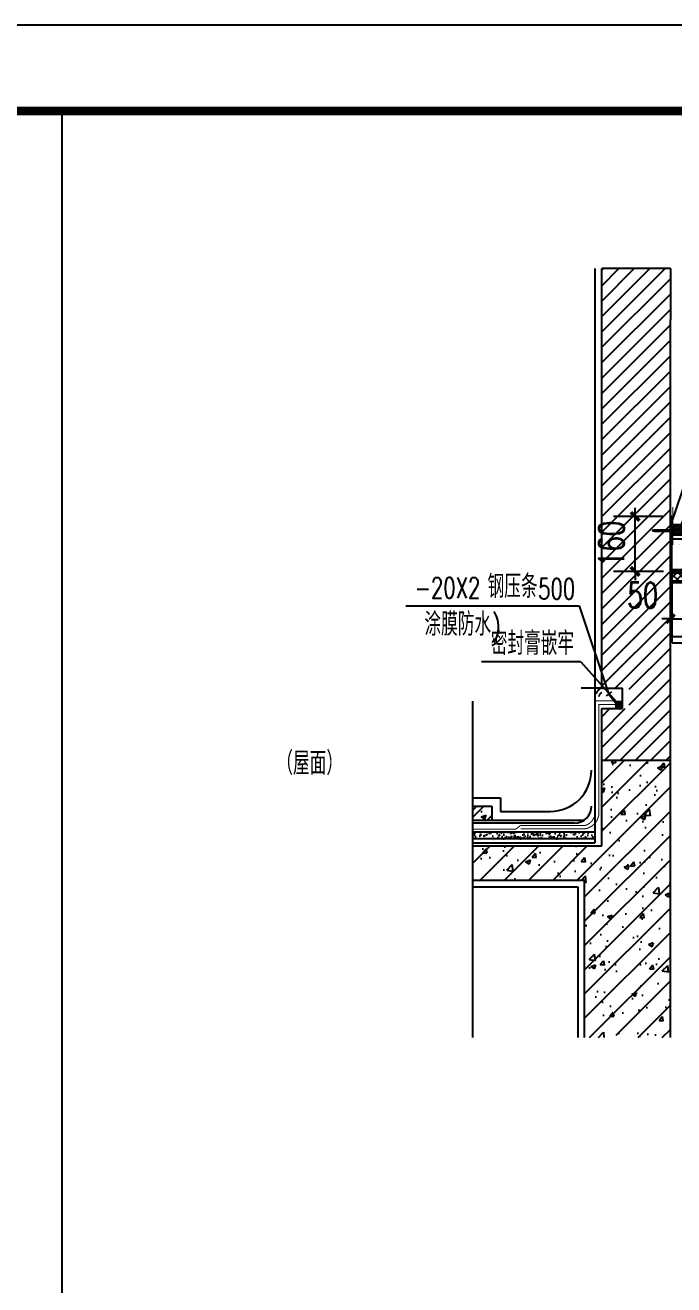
# Model space of a CAD drawing. Extents: x -1041549 to 749950, y -354245 to 17554.
# Drawn here: x 387303 to 389193, y -200014 to -196340 of the extents above; entities that cross this region are included whole.
import ezdxf

# ---------------------------------------------------------------- set-up
doc = ezdxf.new("R2010")
doc.units = 0
doc.header["$LTSCALE"] = 1000
doc.header["$MEASUREMENT"] = 0
for name, pattern in [('ACAD_ISO02W100', [15, 12, -3]), ('ACAD_ISO04W100', [30.5, 24, -3, 0.5, -3]), ('DASH', [0.35, 0.25, -0.1])]:
    doc.linetypes.add(name, pattern=pattern)
for name, color, linetype in [('AXIS', 3, 'Continuous'), ('E_BalLib', 8, 'Continuous'), ('Layer2', 4, 'Continuous'), ('OTHER', 7, 'Continuous'), ('PDIM', 3, 'Continuous'), ('PUB_DIM', 3, 'Continuous'), ('PUB_HACTH', 8, 'Continuous'), ('PUB_HATCH', 8, 'Continuous'), ('PUB_TEXT', 7, 'Continuous'), ('PUB_TITLE', 4, 'Continuous'), ('SURFACE', 6, 'Continuous'), ('WALL', 4, 'Continuous'), ('细线', 1, 'Continuous')]:
    doc.layers.add(name, color=color, linetype=linetype)
doc.styles.add('_TCH_DIM', font='SIMPLEX', dxfattribs={"bigfont": 'GBCBIG'})
doc.styles.add('_TCH_DIM_T3', font='SIMPLEX', dxfattribs={"width": 0.7058823529411766, "bigfont": 'GBCBIG'})
doc.styles.add('hztxt', font='romand_pkpm', dxfattribs={"bigfont": 'gbcbig'})
doc.dimstyles.new('_TCH_ARCH&&268', dxfattribs={"dimtxt": 797.6571976686253, "dimasz": 268.1200664432354, "dimexe": 670.3001661080885, "dimexo": 804.3601993297063, "dimgap": 338.5015838845848, "dimtad": 1, "dimdec": 0, "dimzin": 0, "dimdsep": 46, "dimtxsty": '_TCH_DIM_T3', "dimblk": 'ARCHTICK', "dimcen": 0.09, "dimclrt": 7, "dimazin": 2, "dimtfac": 1, "dimtdec": 0, "dimtix": 1, "dimtmove": 2, "dimatfit": 3, "dimfxl": 50, "dimtolj": 1, "dimtzin": 0, "dimarcsym": 0})

# ---------------------------------------------------------------- blocks, each defined once
blk = doc.blocks.new('A$C44966889')
for p, q in [((0.0005435943603516, 106.6410083667142), (134.4005435951985, 106.6410083667142)), ((0.0005435943603516, 98.9610083665466), (0.0005435943603516, 106.6410083667142)), ((134.4005435951985, 98.9610083665466), (0.0005435943603516, 98.9610083665466)), ((0.0005435943603516, 78.44100836518919), (134.4005435951985, 78.44100836518919)), ((0.0005435943603516, 70.76100836502155), (0.0005435943603516, 78.44100836518919)), ((134.4005435951985, 70.76100836502155), (0.0005435943603516, 70.76100836502155)), ((9.600543594919145, 144.4197990157408), (9.600543594919145, 112.0622177174082)), ((9.600543594919145, 65.33979901153361), (9.600543594919145, 32.98221771599492)), ((24.00054359436035, 149.8410083664348), (110.4005435951985, 149.8410083664348)), ((110.4005435951985, 106.6410083667142), (24.00054359436035, 106.6410083667142)), ((110.4005435951985, 27.56100836530095), (24.00054359436035, 27.56100836530095)), ((44.16054359497502, 179.3326006376883), (38.40054359519854, 173.5726006379118)), ((38.40054359519854, 173.5726006379118), (96.00054359436037, 173.5726006379118)), ((38.40054359519854, 173.5726006379118), (38.40054359519854, 149.8410083664348)), ((38.40054359519854, 144.4197990157408), (38.40054359519854, 112.0622177174082)), ((38.40054359519854, 88.41991273028543), (38.40054359659553, 78.44100836518919)), ((38.40054359519854, 65.33979901153361), (38.40054359519854, 32.98221771599492)), ((44.16054359497502, 179.3326006376883), (44.16054359497502, 149.8410083664348)), ((44.16054359497502, 179.3326006376883), (90.24054359458387, 179.3326006376883)), ((67.20054359547794, 106.6410083667142), (60.16667026095092, 98.9610083665466)), ((74.2344169341959, 106.6410083667142), (67.20054359547794, 98.9610083665466)), ((90.24054359458387, 179.3326006376883), (90.24054359458387, 149.8410083664348)), ((90.24054359458387, 179.3326006376883), (96.00054359436037, 173.5726006379118)), ((96.00054359436037, 173.5726006379118), (96.00054359436037, 149.8410083664348)), ((96.00054359436037, 144.4197990157408), (96.00054359436037, 112.0622177174082)), ((96.00054359436037, 88.41991273028543), (96.00054359575734, 78.44100836518919)), ((96.00054359436037, 65.33979901153361), (96.00054359436037, 32.98221771599492)), ((124.8005435946397, 144.4197990157408), (124.8005435946397, 112.0622177174082)), ((124.8005435946397, 65.33979901153361), (124.8005435946397, 32.98221771599492)), ((134.4005435951985, 98.9610083665466), (134.4005435951985, 106.6410083667142)), ((134.4005435951985, 70.76100836502155), (134.4005435951985, 78.44100836518919))]:
    blk.add_line(p, q)
for centre, radius, start, end in [((-4.799456405919045, 51.0505067994236), 20.28654411050018, 44.77890505091258, 76.31345189416118), ((24.00054359436035, 128.0055196889443), 21.8354886767972, 48.74001092806466, 131.259989071802), ((24.00054359436035, 128.4764970442047), 21.8354886767972, 228.740010928198, 311.259989071936), ((24.00054359575733, 32.53302017453825), 35.82798818941233, 66.30171188574056, 113.698288118251), ((24.00054359436035, 49.39649703999748), 21.8354886767972, 228.7400109281977, 311.2599890719364), ((67.20054359547794, 70.63086768740322), 79.21014067936076, 68.679177057291, 111.3208229427211), ((38.40054359519854, 112.0622177174082), 1.74623e-11, 262.5199781438719, 90), ((67.20054359547794, 185.8511490457458), 79.21014067936076, 248.6791770572789, 291.3208229427088), ((67.20054359128699, -70.41913032211596), 138.7801386876512, 78.02279676092186, 101.9772032362748), ((67.20054359547794, 106.7711490443325), 79.21014067936076, 248.6791770572789, 291.320822942709), ((38.40054359519854, 32.98221771599492), 1.74623e-11, 262.5199781438719, 90), ((110.4005435951985, 128.0055196889443), 21.83548867682183, 48.74001092819335, 131.2599890718066), ((110.4005435951985, 128.4764970442047), 21.83548867682183, 228.7400109281934, 311.2599890718067), ((110.4005435951985, 32.53302017733222), 35.82798818576813, 66.30171188123079, 113.6982881187692), ((110.4005435951985, 49.39649703999748), 21.83548867682183, 228.7400109281934, 311.2599890718067), ((139.2005435954779, 51.0505067994236), 20.28654411050018, 103.6865481058381, 135.2210949490876)]:
    blk.add_arc(centre, radius, start, end)
at = {"layer": '细线', "linetype": 'ACAD_ISO04W100', "ltscale": 0.002}
blk.add_line((67.20054359547794, -0.0001085571129806), (67.20054359547794, 207.7858046929468), dxfattribs=at)
blk = doc.blocks.new('A$C30A36334')
at = {"linetype": 'Continuous', "ltscale": 20}
for p, q in [((2.25240073632e-05, 43.96994297069613), (3.05233988911e-05, 45.46994297046331)), ((12.00002252333797, 43.96987896974315), (2.25238036364e-05, 43.96994297059428)), ((12.00003052339889, 45.4698789697868), (3.05233988911e-05, 45.46994297046331)), ((1.326614178688032, 49.00510322352056), (1.326595324324443, 45.46993589548219)), ((9.384096303459955, 49.66709437451209), (2.616009514546021, 49.66713047136727)), ((3.749724216060712, 6.841025638132123), (3.750022524269297, 43.96992297044199)), ((5.207410838222131, 2.31889134739e-05), (3.749724216264439, 6.8410256372008)), ((8.249950859462842, 30.53310208761832), (3.749950859928503, 30.53312608783017)), ((3.90539778812672, 49.00508947008347), (3.905378933966858, 45.46992214173951)), ((6.791964622447267, 1.47378304973e-05), (5.207410838222131, 2.31889134739e-05)), ((6.791964622447267, 1.47378304973e-05), (8.249724216060711, 6.841001636930741)), ((8.094700967194512, 49.00506712682545), (8.09468211303465, 45.46989979851059)), ((8.249724216060711, 6.841001636930741), (8.250022523803636, 43.96989897004096)), ((10.67348457730258, 49.00505337295181), (10.67346572267706, 45.46988604484067)), ((12.00002252333797, 43.96987896974315), (12.00003052339889, 45.4698789697868))]:
    blk.add_line(p, q, dxfattribs=at)
at = {"color": 0}
for p, q in [((8.249727009242633, 7.364705325700924), (3.749751009920146, 11.86472932578181)), ((8.249762364983326, 13.99383139921701), (3.749786365660838, 18.4938553992979)), ((8.249797720840434, 20.62295747260214), (3.749821721517946, 25.12298147272668)), ((3.74992436094908, 31.75204026198481), (3.749857077258639, 31.75210754641739)), ((7.177240696561057, 1.808041648750077), (4.184441786521347, 4.800872482359409)), ((8.249833076581126, 27.25208354623465), (4.968832033890066, 30.53311958706763))]:
    blk.add_line(p, q, dxfattribs=at)
at = {"linetype": 'Continuous', "ltscale": 20}
blk.add_ellipse((2.616005983640206, 49.00509634680929), major_axis=(-1.289391804788317, 6.8766744057e-06), ratio=0.513446822040797, start_param=3.141592653358267, end_param=6.283185306992035, dxfattribs=at)
at = {"linetype": 'Continuous', "ltscale": 20, "extrusion": (0, 0, -1)}
for centre, major_axis, ratio, start_param, end_param in [((6.000049377762479, 49.00507829834532), (2.094651589664177, -1.11716183684e-05), 0.3160593044897766, 3.141579741128318, 6.283198219651252), ((9.384092772350414, 49.00506024991045), (1.289391804788316, -6.8770145051e-06), 0.513446822040797, 3.141592653527406, 6.283185307161175)]:
    blk.add_ellipse(centre, major_axis=major_axis, ratio=ratio, start_param=start_param, end_param=end_param, dxfattribs=at)
blk = doc.blocks.new('A$C3A032B1E')
h = blk.add_hatch()
h.set_pattern_fill('ANSI32', color=256, scale=100, style=0)
h.set_pattern_definition([(45, (-704043.4502900741, -178740.3082618893), (-26.51650429449553, 26.51650429449554), []), (45, (-704025.7726205742, -178740.3082618893), (-26.51650429449553, 26.51650429449554), [])])
h.paths.add_polyline_path([(450.2157983621582, 459.6982968064257), (432.2883803672157, 527.4193282052875, 0.37339705429292), (382.7869595671073, 570.3759384847943), (341.3796378653497, 570.3759384847943, 0.3733970544155629), (291.8782170619816, 527.4193281842163), (217.1883931676857, 31.42022040486336, -0.4142135622285322), (196.6683931676671, 10.90022041497286), (-0.0008219047449529, 10.90022041485645), (-0.0008219047449529, 0.640220414265059), (196.6683931676671, 0.640220414265059, 0.414213562523752), (227.4483931674622, 31.42022043000907), (300.6783563820645, 517.1593282936373, -0.3733970537809077), (350.1797771696001, 560.1159384840867), (373.9868202642538, 560.1159384840867, -0.3733970543348647), (423.4882410652935, 517.1593281972454), (441.415659058839, 449.4382968056015, 0.3563278618189775), (470.8081275904551, 425.4451923113083), (650.4450347819366, 425.4451923114247, -0.3779558727120684), (680.2096241386607, 399.1960882607382), (729.5445349956861, 31.42022043245379, 0.4142135625459036), (760.3245349954813, 0.640220414265059), (952.030523551628, 0.640220414265059), (952.030523551628, 10.90022041508928), (760.3245349954813, 10.90022041497286, -0.4142135622135684), (739.8045349954627, 31.42022040381562), (688.9460265659727, 409.9312261424493, 0.3733970543104312), (659.2451740857214, 435.7051923121325), (479.6082668937742, 435.7051923120161, -0.3563278618198569)])
for p, q in [((291.8782170643098, 527.4193281985353), (217.1883931690827, 31.42022041417658)), ((300.678356367629, 517.1593281978274), (227.4483931651339, 31.42022041417658)), ((341.3796378653497, 570.3759384847943), (382.7869595675729, 570.3759384847943)), ((350.1797771691345, 560.1159384840867), (373.9868202642538, 560.1159384840867)), ((423.4882410652935, 517.1593281978274), (441.415659058839, 449.4382968056015)), ((432.2883803690784, 527.4193281985353), (450.2157983621582, 459.6982968064257)), ((470.8081275904551, 425.4451923113083), (650.4450347819366, 425.4451923114247)), ((479.6082668937742, 435.7051923120161), (659.2451740857214, 435.7051923121325)), ((680.1458872626534, 399.671226139646), (729.5445349980146, 31.42022041417658)), ((688.9460265664383, 409.9312261402373), (739.8045349940656, 31.42022041417658)), ((760.3245349954813, 10.90022041497286), (952.030523551628, 10.90022041497286)), ((760.3245349954813, 0.640220414265059), (952.030523551628, 0.640220414265059)), ((952.030523551628, 0.640220414265059), (952.030523551628, 10.90022041497286))]:
    blk.add_line(p, q)
blk.add_lwpolyline([(227.4483931674622, 31.42022041417658, -0.414213562373095), (196.6683931676671, 0.640220414265059), (-0.0008219047449529, 0.640220414265059), (-0.0008219047449529, 10.90022041497286), (196.6683931676671, 10.90022041497286)], format="xyb")
for centre, radius, start, end in [((341.3796378653497, 520.3759384847943), 50, 90, 171.901935138017), ((350.1797771691345, 510.1159384840866), 50, 90, 171.901935138017), ((373.9868202642538, 510.1159384840866), 50, 8.098064862002312, 90), ((382.7869595675729, 520.3759384847943), 50, 8.09806486196362, 90), ((470.8081275904551, 455.4451923113083), 30, 191.5504003640979, 270), ((479.6082668937742, 465.7051923120161), 30, 191.550400363919, 270), ((650.4450347819366, 395.4451923114248), 30, 8.098064862015669, 90), ((659.2451740857214, 405.7051923121325), 30, 8.098064861976516, 90), ((196.6683931676671, 31.42022041417658), 20.52, 270, 0), ((760.3245349954813, 31.42022041417658), 30.78000000000001, 180, 270), ((760.3245349954813, 31.42022041417658), 20.52, 180, 270)]:
    blk.add_arc(centre, radius, start, end)
at = {"layer": 'Defpoints', "color": 0, "linetype": 'ByBlock'}
for p in [(196.6683931676671, 0.640220414265059), (196.6683931676671, 0.640220414265059), (227.4483931651339, 30.77897041419055), (227.4483931651339, 30.13772041408811), (729.5445349980146, 30.13772041408811), (729.5445349980146, 29.49647041410208), (760.3245349954813, -0.0010295857209712)]:
    blk.add_point(p, dxfattribs=at)
blk = doc.blocks.new('A$C10825244')
at = {"linetype": 'Continuous', "ltscale": 20}
h = blk.add_hatch(dxfattribs=at)
h.set_pattern_fill('ANSI31', color=256, scale=375, angle=193.802776801841, style=0)
h.set_pattern_definition([(238.802776801841, (-680448.4874625817, -176292.6326995986), (40.096376483924, -24.28057284866703), [])])
h.paths.add_polyline_path([(28.12392277682846, 143.5054971746114), (61.87392277399266, 143.5056771761857), (61.8721061144024, 578.7280834231059), (50.93890916230157, 630.0354851663578), (39.05475578061305, 630.035421783221), (28.12210611440242, 578.7279034128708)])
for p, q in [((39.05475578061305, 630.035421783221), (28.12210611614864, 578.7279034210659)), ((28.12210611440241, 578.727903414081), (28.1243434259668, 42.72952055450878)), ((50.93890916230157, 630.0354851663578), (39.05475578061305, 630.035421783221)), ((50.93890916230157, 630.0354851663578), (61.87210611440241, 578.728083423106)), ((61.87210611440241, 578.728083423106), (61.87434342247434, 42.72970055739278)), ((89.99934341898187, 42.72985055964091), (-0.0006565775256604, 42.72937055336661)), ((-0.0006565757794306, 42.72937055249349), (-0.0005965805612504, 31.47937055423972)), ((89.99940341943874, 31.47985055940808), (-0.0005965805612504, 31.47937055423972)), ((9.94878083432559, 4.965668656310299), (9.948639426380394, 31.47942361669266)), ((70.37989677011501, 0.0007350238738582), (19.61924585304223, 0.000464297569124)), ((61.87380593991838, 143.5056771755626), (28.12380594341084, 143.5054971739882)), ((29.28965790511575, 4.965771807183045), (29.28951649891678, 31.47952676977729)), ((60.70943174790591, 4.965939381509087), (60.70929034170695, 31.47969434387051)), ((80.05030882393476, 4.966042535670567), (80.05016741424332, 31.47979749651859)), ((89.99934341898187, 42.72985055964091), (89.99940341943874, 31.47985055940808))]:
    blk.add_line(p, q, dxfattribs=at)
at = {"linetype": 'Continuous', "ltscale": 20, "extrusion": (0, 0, -1)}
blk.add_ellipse((19.6192193714669, 4.965720231644809), major_axis=(9.670438535860743, 5.15751571879e-05), ratio=0.5134468220448227, start_param=-2.115577e-10, end_param=3.141592653378235, dxfattribs=at)
at = {"linetype": 'Continuous', "ltscale": 20}
for centre, major_axis, ratio, start_param, end_param in [((44.99954482738394, 4.965855595219181), (15.70988692248223, 8.20057375696e-05), 0.31605930448842, 3.141580099901403, 6.283198578424324), ((70.37987028679345, 4.9659909583861), (9.670438535977153, 5.15776399744e-05), 0.5134468220386408, 3.141592653524055, 6.283185307113848)]:
    blk.add_ellipse(centre, major_axis=major_axis, ratio=ratio, start_param=start_param, end_param=end_param, dxfattribs=at)
blk = doc.blocks.new('A$C6AB37CB4')
h = blk.add_hatch()
h.set_pattern_fill('ANSI32', color=256, scale=100, style=0)
h.set_pattern_definition([(45, (-702202.790538805, -178262.1593536925), (-26.51650429449553, 26.51650429449554), []), (45, (-702185.112869305, -178262.1593536925), (-26.51650429449553, 26.51650429449554), [])])
h.paths.add_polyline_path([(230.7077528431797, 333.9853384514274), (158.6132237518905, 218.6340919016512), (158.6132237516576, 29.99957248402644, 0.3255979095068771), (188.6132237516576, -0.0004275160317775), (391.5854307130212, -0.0004275160899851), (391.5854307130212, 10.25957248461782), (198.873223747949, 10.25957248458871, -0.4142135623735216), (168.8732237479416, 40.25957248463068), (168.8732237481745, 218.6340919016511), (242.450884577758, 336.3583492227449, 0.3370999225344489), (241.3136234660502, 348.7290730260931), (129.1486561137319, 464.4372373016367, 0.4069943074640663), (114.8192029279137, 464.4372373811397), (2.654235498526981, 348.7290730260929, 0.337099922541881), (1.516974386964491, 336.3583492225126), (33.84864512365312, 284.6276760496257), (41.22662264942269, 289.2389120028679), (13.26010612127319, 333.9853384516266, -0.3546159345009519), (14.84573523943089, 346.8154712196186), (114.4207279932485, 448.8424750215673, -0.4399017141189131), (129.5471308985218, 448.8424750961672), (229.1221237286879, 346.8154712159899, -0.354615934364848)])
for p, q in [((14.39736724051181, 346.3560622629593), (114.4207280020928, 448.8424750306294)), ((241.313623456168, 348.7290730362874), (129.5471309624845, 464.0261749677592)), ((229.5704917240655, 346.3560622629593), (129.5471309624845, 448.8424750306294)), ((41.22662264946848, 289.2389120027947), (13.26010612247046, 333.985338449711))]:
    blk.add_line(p, q)
for points in [[(114.4207280020928, 464.0261749677592), (2.654235508409328, 348.7290730362874)], [(41.22662264935207, 289.2389120028238), (33.84864512365311, 284.6276760496257), (1.516974385944195, 336.358349224145)]]:
    blk.add_lwpolyline(points)
blk.add_lwpolyline([(242.4508845786331, 336.358349224145), (168.8732237481745, 218.6340919016511), (168.8732237479416, 40.25957248461781, 0.4142135623733242), (198.8732237479417, 10.25957248458871), (391.5854307130212, 10.25957248461782), (391.5854307130212, -0.0004275160899851), (188.6132237516576, -0.0004275160317775, -0.3255979095068769), (158.6132237516576, 29.99957248402643), (158.6132237518905, 218.6340919016511), (230.7077528421069, 333.985338449711)], format="xyb")
for centre, start, end in [((121.9839294800767, 457.0932402792386), 42.51044707800065, 137.4895529219993), ((121.9839294800767, 441.9095403421088), 42.51044707800065, 137.4895529219993), ((10.21743698639329, 341.7961383477668), 137.4895529219993, 212.0053832080825), ((21.96056871849578, 339.4231275744387), 137.4895529219993, 212.0053832080825), ((222.0072902460815, 339.4231275744387), 327.9946167919167, 42.51044707800065), ((233.750421978184, 341.7961383477668), 327.9946167919167, 42.51044707800065)]:
    blk.add_arc(centre, 10.26, start, end)
blk = doc.blocks.new('_ArchTick')
at = {"color": 0, "linetype": 'ByBlock', "const_width": 0.4}
blk.add_lwpolyline([(-0.5, -0.5), (0.5, 0.5)], dxfattribs=at)
blk = doc.blocks.new('*D185')
at = {"layer": 'Defpoints', "color": 0, "transparency": 16777216}
for p in [(-3558.474670021798, 6911.801103119741), (-1863.728480748833, 6911.801103119742), (-1863.728538019583, 5192.690376777203)]:
    blk.add_point(p, dxfattribs=at)
at = {"layer": 'PUB_DIM', "color": 0, "lineweight": -2, "transparency": 16777216}
for p, q in [((-3558.474670021798, 6911.801103119741), (-3558.474670021799, 7179.921169562977)), ((-2668.08868007854, 6911.801103119741), (-4228.774836129887, 6911.801103119741)), ((-3558.474670021798, 5192.690376777203), (-3558.474670021798, 6911.801103119741)), ((-2668.08873734929, 5192.690376777203), (-4228.774836129886, 5192.690376777203)), ((-3558.474670021798, 5192.690376777203), (-3558.474670021798, 4924.570310333968))]:
    blk.add_line(p, q, dxfattribs=at)
at = {"layer": 'PUB_DIM', "color": 0, "lineweight": -2, "transparency": 16777216, "xscale": 268.1200664432354, "yscale": 268.1200664432354, "zscale": 268.1200664432354}
for p, rotation in [((-3558.474670021798, 6911.801103119741), 270), ((-3558.474670021798, 5192.690376777203), 90)]:
    blk.add_blockref('_ArchTick', p, dxfattribs=dict(at, rotation=rotation))
at = {"layer": 'PUB_DIM', "color": 7, "transparency": 16777216, "insert": (-4295.804852740693, 6052.245739948472), "char_height": 797.6571976686253, "attachment_point": 5, "rotation": 90, "style": '_TCH_DIM_T3'}
blk.add_mtext('\\A1;160', dxfattribs=at)
blk = doc.blocks.new('*D186')
at = {"layer": 'Defpoints', "color": 0, "transparency": 16777216}
for p in [(-2455.725912139286, 5192.678368397988), (-1916.450714795384, 5192.678368398453), (-1916.450714795384, 3711.847204457503)]:
    blk.add_point(p, dxfattribs=at)
at = {"layer": 'PUB_DIM', "color": 0, "lineweight": -2, "transparency": 16777216}
for p, q in [((-2455.725912139286, 4388.318169068282), (-2455.725912139286, 3041.547038349415)), ((-1916.450714795384, 4388.318169068748), (-1916.450714795385, 3041.547038349415)), ((-2455.725912139286, 3711.847204457503), (-2723.845978582521, 3711.847204457503)), ((-2455.725912139286, 3711.847204457503), (-1916.450714795384, 3711.847204457503)), ((-1916.450714795384, 3711.847204457503), (-1648.330648352149, 3711.847204457503))]:
    blk.add_line(p, q, dxfattribs=at)
at = {"layer": 'PUB_DIM', "color": 0, "lineweight": -2, "transparency": 16777216, "xscale": 268.1200664432354, "yscale": 268.1200664432354, "zscale": 268.1200664432354}
blk.add_blockref('_ArchTick', (-2455.725912139286, 3711.847204457503), dxfattribs=at)
at = {"layer": 'PUB_DIM', "color": 0, "lineweight": -2, "transparency": 16777216, "xscale": 268.1200664432354, "yscale": 268.1200664432354, "zscale": 268.1200664432354, "rotation": 180}
blk.add_blockref('_ArchTick', (-1916.450714795384, 3711.847204457503), dxfattribs=at)
at = {"layer": 'PUB_DIM', "color": 7, "transparency": 16777216, "insert": (-3317.923610645347, 4449.171314632986), "char_height": 797.6571976686253, "attachment_point": 5, "style": '_TCH_DIM_T3'}
blk.add_mtext('\\A1;50', dxfattribs=at)
blk = doc.blocks.new('8')
at = {"ltscale": 1500}
h = blk.add_hatch(dxfattribs=at)
h.set_pattern_fill('ANSI37', scale=500.0000000000007, style=0)
h.set_pattern_definition([(44.99999999999999, (-3267214.354081762, 1193774.789629892), (-44.1941738241592, 44.19417382415914), []), (134.9999999999999, (-3267214.354081762, 1193774.789629892), (-44.19417382415923, -44.19417382415911), [])])
h.paths.add_polyline_path([(-2075.024789039511, 6323.78962989198), (-2075.024789035786, 6660.789629893378), (-2375.024789041374, 6660.789629893843), (-2375.024789039511, 6323.789629890118)])
h = blk.add_hatch()
h.set_pattern_fill('ANSI32', scale=100.0000000000001, style=0)
h.set_pattern_definition([(44.99999999999999, (-704432.2283763834, -173292.4340576809), (-26.51650429449553, 26.51650429449553), []), (44.99999999999999, (-704414.5507068849, -173292.4340576804), (-26.51650429449553, 26.51650429449553), [])])
h.paths.add_polyline_path([(-1156.587803586386, 6067.173901347909), (-1332.544307860546, 6067.173901347909), (-1332.544307862408, 5964.277579201851), (-1273.551459933631, 5964.277579202317), (-1273.551459935494, 5974.537579201627), (-1322.284307858441, 5974.537579203024), (-1322.284307860303, 6056.913901348599), (-1166.847803580109, 6056.913901346735), (-1166.847803580109, 5689.261292295531, 0.4142135623734325), (-1136.847803583834, 5659.261292296927), (-947.780671138782, 5659.261292295065), (-947.780671138782, 5669.521292295307), (-1126.587803584523, 5669.52129229717, -0.414213562373326), (-1156.587803582661, 5699.521292296704)])
h = blk.add_hatch()
h.set_pattern_fill('ANSI32', scale=100.0000000000001, style=0)
h.set_pattern_definition([(44.99999999999999, (-696785.1360386522, -173292.43405768), (-26.51650429449553, 26.51650429449553), []), (44.99999999999999, (-696767.4583691485, -173292.4340576818), (-26.51650429449553, 26.51650429449553), [])])
h.paths.add_polyline_path([(6490.504534150939, 6067.173901346978), (6314.548029873055, 6067.173901348841), (6314.548029873055, 5964.277579201386), (6373.540877799969, 5964.277579201386), (6373.540877801832, 5974.537579202559), (6324.808029872365, 5974.537579202559), (6324.808029872365, 6056.913901348132), (6480.244534155353, 6056.913901346735), (6480.244534153491, 5689.261292297393, 0.4142135623734503), (6510.244534153025, 5659.261292295997), (6699.311666592024, 5659.261292295065), (6699.31166659575, 5669.521292296238), (6520.504534150939, 5669.52129229717, -0.4142135623733969), (6490.504534150939, 5699.521292295773)])
h = blk.add_hatch()
h.set_pattern_fill('ANSI37', color=256, scale=100.0000000000001, style=0)
h.set_pattern_definition([(44.99999999999999, (2.7939677e-09, -4.656613e-10), (-112.2532015133646, 112.2532015133642), []), (134.9999999999999, (2.7939677e-09, -4.656613e-10), (-112.2532015133644, -112.2532015133643), [])])
h.paths.add_polyline_path([(7611.984415639192, 4885.633651946672), (7611.984415639192, 5145.278330900707), (-2397.256612683646, 5145.278330900707), (-2397.256612681784, 4885.633651946672)])
at = {"layer": 'AXIS'}
h = blk.add_hatch(dxfattribs=at)
h.set_pattern_fill('ANSI32', color=256, scale=500.0000000000007, style=0)
h.set_pattern_definition([(44.99999999999999, (-2224825.917366837, 252459.513954666), (-132.5825214724779, 132.5825214724774), []), (44.99999999999999, (-2224737.529019336, 252459.513954666), (-132.5825214724779, 132.5825214724774), [])])
h.paths.add_polyline_path([(-2455.725912137423, 5192.678425665479), (-1905.725912137422, 5192.678425665014), (-1905.725912139285, 5242.678425664547), (-2405.725912137889, 5242.678425665479), (-2405.725912141614, 6922.513954667841), (-2455.725912141148, 6922.513954667841)])
at = {"color": 7, "linetype": 'Continuous', "ltscale": 1500}
for p, q in [((-719.1454695095308, 10271.26296047959), (-2167.791952878703, 6523.50401767902)), ((-2397.256612681784, 2960.887954787817), (-2397.256612685509, 5192.678425667342))]:
    blk.add_line(p, q, dxfattribs=at)
at = {"color": 7, "ltscale": 1500}
for p, q in [((-287.1666587693617, 9259.949126165358), (-1718.382005628664, 6134.759076356422)), ((-243.7722618551925, 8135.240700991824), (-1223.329825279303, 6157.266849467997)), ((-654.2290985248983, 5688.925913262181), (-243.7722618551925, 8135.240700991824))]:
    blk.add_line(p, q, dxfattribs=at)
at = {"ltscale": 1500}
for p, q in [((4724.510474063456, 8718.282978627367), (3793.144757625647, 5038.635661641136)), ((662.5676677147858, 6923.981342118233), (-658.4674159982242, 5602.845081880223))]:
    blk.add_line(p, q, dxfattribs=at)
at = {"color": 7}
for p, q in [((-2397.256612685509, 5192.678425667342), (7611.984415638261, 5192.678425667342)), ((-2397.256612681784, 4851.88795478642), (7611.984415636398, 4851.88795478642)), ((-2397.256612685509, 3160.88795478642), (7611.984415638261, 3160.887954789214)), ((-2397.256612681784, 2960.887954787817), (7611.984415638261, 2960.88795478642))]:
    blk.add_line(p, q, dxfattribs=at)
for p, q in [((2809.288350170012, 3943.961683258415), (2809.305594220758, 714.689317415934)), ((2809.305594220758, 714.689317415934), (4384.889134015888, 714.697730903048))]:
    blk.add_line(p, q)
at = {"color": 7, "ltscale": 1500, "const_width": 30.00000000000003}
blk.add_lwpolyline([(-2375.024789037649, 7213.289629893843), (-2375.024789039511, 6137.78962989524), (-1017.538099114783, 6131.728522819002), (-405.7247808151878, 5274.510310777463)], dxfattribs=at)
at = {"color": 7}
blk.add_lwpolyline([(-2375.024789041374, 6660.789629893843), (-2075.024789035786, 6660.789629893378), (-2075.024789039511, 6323.789629893378), (-2375.024789039511, 6323.78962989198)], close=True, dxfattribs=at)
at = {"color": 7, "const_width": 5.000000000000006}
for points in [[(-1241.501322602853, 5985.841522272676), (-1344.655458016787, 5920.980307595339), (-1344.655458011199, 6080.877997943666), (-1141.334441774525, 6080.877997944131), (-1141.334441776387, 5894.842090379913), (-901.3344417777844, 5894.842090379447), (-425.3344417735934, 5244.842090380378), (354.665558220353, 5244.842090381309), (374.66555822175, 5264.842090379913), (1158.66555822175, 5264.842090379446), (1178.665558222215, 5244.84209037898), (1958.665558222681, 5244.842090380844), (2434.665558224544, 5894.842090380844), (2593.865558221005, 5894.842090380844), (2535.726742760744, 6005.788837149274), (2658.66555822175, 6134.145195183344), (2781.604373687879, 6005.788837147411), (2723.465558223427, 5894.842090378981), (2882.665558224078, 5894.842090378981), (3358.665558220354, 5244.842090381309), (4138.665558224544, 5244.842090381309), (4158.665558222216, 5264.842090379913), (4942.665558222216, 5264.842090379913), (4962.66555822175, 5244.842090379447), (5742.665558222216, 5244.842090382241), (6218.665558223612, 5894.84209038131), (6458.665558222216, 5894.842090380844), (6458.665558222216, 6045.050690418575), (6329.104883379769, 6045.050690415781), (6329.104883379769, 5998.442926315591)], [(6412.704598554876, 5997.75509048393), (6298.33234912483, 5920.980307594407), (6298.33234912483, 6080.877997943201), (6501.653365363367, 6080.877997945528), (6501.653365363367, 5894.842090380844), (6741.653365363366, 5894.842090381775), (7217.653365365696, 5244.842090381309), (7611.984415636398, 5244.842090379447)]]:
    blk.add_lwpolyline(points, dxfattribs=at)
at = {"color": 7}
for points in [[(-1332.544307862408, 5964.277579205111), (-1332.544307862408, 6067.173901348841), (-1156.587803586386, 6067.173901348841), (-1156.587803582661, 5699.521292299498, 0.4142135623733242), (-1126.587803584523, 5669.521292299964), (-947.780671138782, 5669.5212922981), (-947.780671138782, 5659.261292297859), (-1136.847803583834, 5659.261292296927, -0.4142135623734692), (-1166.847803580109, 5689.261292298325), (-1166.847803580109, 6056.913901347667), (-1322.284307862166, 6056.913901349529), (-1322.284307858441, 5974.537579203024), (-1273.551459935494, 5974.537579203491), (-1273.551459933631, 5964.277579204179), (-1332.544307862408, 5964.277579205111)], [(-1256.774982018862, 6043.22114457842), (-1243.234121656511, 6043.221265468747), (-1229.693261292297, 6043.221386357211, 0.2427522237165234), (-1221.362868214026, 6050.831974973903, 0.4664412399194536), (-1222.682713629678, 6053.597955991048, -0.3153226705358345), (-1229.182621766813, 6058.209911378566), (-1229.182586985174, 6054.314004924148), (-1229.183119206223, 6146.428049370181, -0.3153226705358343), (-1222.683293424547, 6151.04012081679, 0.4664412399194537), (-1221.363497387618, 6153.806125398725, 0.2427522237165234), (-1229.694026360754, 6161.416565271094), (-1243.234886728693, 6161.416444379836), (-1256.775747092906, 6161.416323488579, 0.2427522237165233), (-1265.106140166521, 6153.805734873749, 0.4664412399194538), (-1263.786294747144, 6151.039753857069, -0.3153226705358345), (-1257.286386614665, 6146.427798467688), (-1257.28585438896, 6054.313754023053), (-1257.285889171064, 6058.209660478402, -0.3153226705358343), (-1263.785714954138, 6053.597589030862, 0.4664412399194538), (-1265.10551098967, 6050.831584447063, 0.2427522237165232)], [(6314.548029873055, 5964.277579203248), (6314.548029873055, 6067.173901351634), (6490.504534150939, 6067.173901348841), (6490.504534150939, 5699.521292298566, 0.4142135623733242), (6520.504534150939, 5669.521292299964), (6699.31166659575, 5669.52129229717), (6699.311666592024, 5659.261292297859), (6510.244534153025, 5659.261292296927, -0.4142135623734692), (6480.244534153491, 5689.261292297393), (6480.244534155353, 6056.913901348599), (6324.808029872365, 6056.913901349064), (6324.808029872365, 5974.537579203956), (6373.540877801832, 5974.537579205353), (6373.540877799969, 5964.277579203248), (6314.548029873055, 5964.277579203248)], [(-746.2832731162198, 5618.983712079469), (-737.4739874457008, 5608.700162816792), (-728.6647017775103, 5598.416613559239, 0.2427522237165233), (-717.4653758131898, 5597.041256915312, 0.4664412399194536), (-716.2233908185735, 5599.843062793371, -0.3153226705358345), (-716.9494390455073, 5607.779799669981), (-719.9081687610596, 5605.245237464085), (-652.0658445158042, 5663.361593945417, -0.3153226705358344), (-644.3346480340697, 5661.425737755373, 0.4664412399194538), (-641.3753899117, 5662.222879074514, 0.2427522237165234), (-641.0151700233109, 5673.500589373521), (-649.8244556942954, 5683.784138632007), (-658.633741361089, 5694.067687893753, 0.2427522237165233), (-669.8330673202872, 5695.443044536282, 0.4664412399194538), (-671.0750523195602, 5692.641238657292, -0.3153226705358345), (-670.3490040907636, 5684.704501783475), (-738.1913283378817, 5626.588145302608), (-735.2325986186042, 5629.122707505245, -0.3153226705358343), (-742.9637951049953, 5631.058563696221, 0.4664412399194537), (-745.923053227365, 5630.261422378943, 0.2427522237165232)]]:
    blk.add_lwpolyline(points, format="xyb", close=True, dxfattribs=at)
at = {"color": 2, "linetype": 'DASH', "ltscale": 0.1, "const_width": 32.17440797318825}
for points in [[(-901.3344417777844, 5894.842090379447), (-425.3344417735934, 5244.842090380378), (354.665558220353, 5244.842090381309), (374.66555822175, 5264.842090379913), (1158.66555822175, 5264.842090379446), (1178.665558222215, 5244.84209037898), (1958.665558222681, 5244.842090380844), (2434.665558224544, 5894.842090380844), (2593.865558221005, 5894.842090380844)], [(2723.465558223427, 5894.842090378981), (2882.665558224078, 5894.842090378981), (3358.665558220354, 5244.842090381309), (4138.665558224544, 5244.842090381309), (4158.665558222216, 5264.842090379913), (4942.665558222216, 5264.842090379913), (4962.66555822175, 5244.842090379447), (5742.665558222216, 5244.842090382241), (6218.665558223612, 5894.84209038131), (6458.665558222216, 5894.842090380844)], [(6501.653365363367, 5894.842090380844), (6741.653365363366, 5894.842090381775), (7217.653365365696, 5244.842090381309), (7611.984415636398, 5244.842090379447)]]:
    blk.add_lwpolyline(points, dxfattribs=at)
at = {"color": 7}
blk.add_lwpolyline([(7611.984415636398, 2108.829909268767), (7611.984415640122, 4118.692804479506), (7360.207926933654, 4170.927605110686), (7951.846980742179, 4275.397967494092), (7611.984415638261, 4309.939311842434), (7611.984415640122, 6284.316834168043)], dxfattribs=at)
at = {"ltscale": 1500, "const_width": 50.00000000000007}
blk.add_lwpolyline([(-614.0807678671554, 5546.084253316745), (-789.9466124963947, 5770.978258099873)], dxfattribs=at)
blk.add_lwpolyline([(7611.984415638261, 4885.633651946672), (-2397.256612681784, 4885.633651946672), (-2397.256612683646, 5145.278330900707), (7611.984415640122, 5145.278330900707)])
at = {"layer": 'AXIS'}
blk.add_lwpolyline([(-2405.725912137889, 5242.678425666411), (-2405.725854870863, 6911.789152011275), (-2455.725854868535, 6911.789152011741), (-2455.725912137423, 5192.678425666411), (-1916.450714795384, 5192.678368398453), (-1916.45071479911, 5242.678368397523)], close=True, dxfattribs=at)
at = {"layer": 'PUB_DIM', "color": 7}
for p, q in [((6201.643116999417, 11492.54211520217), (4605.656978262588, 5264.820751175284)), ((12466.6481094798, 11492.55931489821), (6201.643116999417, 11492.54211520217)), ((-890.1840516366065, 11249.54075987218), (-2430.725912141148, 6698.485677721911)), ((-890.1840516366065, 11249.54075987218), (861.5795789416878, 11249.54075987078)), ((-719.1454695095308, 10271.26296047959), (2391.978320448659, 10307.21463025547)), ((1561.331830752548, 9259.949126165358), (-287.1686877408065, 9259.949126166292)), ((4724.510474063456, 8718.282978627367), (9580.856978958473, 8718.297219364438)), ((-243.7722618551925, 8135.240700991824), (2597.04812528519, 8135.240700993687)), ((-243.7722618551925, 8135.240700991824), (1795.142444690223, 8135.240700993687)), ((662.5676677147858, 6923.981342118233), (3432.356243852061, 6923.984440806788)), ((7270.442207172513, 7061.547385575716), (6727.716189840343, 5547.514111989643)), ((8749.836010742469, 7061.547385575716), (7270.442207172513, 7061.547385575716))]:
    blk.add_line(p, q, dxfattribs=at)
at = {"layer": '细线', "color": 7}
for p, q in [((-2375.024789037649, 6208.889075427316), (-2075.024789039511, 6208.889075427316)), ((-2397.256612685509, 5192.678425666411), (5772.270429524593, 5192.678425667342))]:
    blk.add_line(p, q, dxfattribs=at)
at = {"layer": '细线', "color": 7, "linetype": 'ACAD_ISO04W100', "ltscale": 0.001}
for p, q in [((-1243.233786179218, 6005.644560277462), (-1243.235171344597, 6193.296772430185)), ((-766.0114576336927, 5584.25386312604), (-625.613075086847, 5704.524542822037))]:
    blk.add_line(p, q, dxfattribs=at)
at = {"layer": '细线', "color": 7, "linetype": 'ACAD_ISO04W100', "ltscale": 0.1}
for p, q in [((-903.07614321867, 4421.887954785023), (-1375.484556628857, 4421.887954787816)), ((-1155.725912139285, 4211.529283725656), (-1155.725912141148, 4638.819597218185)), ((-508.3756810617633, 4421.887954785954), (-35.96726765530184, 4421.887954787816)), ((-255.725912141148, 4211.529283724725), (-255.725912141148, 4638.819597217255)), ((-1155.725912137423, 3311.529283724726), (-1155.725912141148, 3738.819597220049)), ((-255.7259121392854, 3311.529283726588), (-255.7259121374227, 3738.819597219117)), ((-903.0761432168073, 3521.887954786886), (-1375.484556625131, 3521.887954785023)), ((-508.3756810636259, 3521.887954788748), (-35.9672676534392, 3521.88795478642))]:
    blk.add_line(p, q, dxfattribs=at)
at = {"layer": '细线', "color": 7, "linetype": 'ACAD_ISO02W100', "ltscale": 30}
blk.add_lwpolyline([(-1605.725912139285, 4851.88795478642), (194.274087858852, 4851.887954788282), (194.2740878607146, 2960.887954785489), (-1605.725912139285, 2960.887954787351)], close=True, dxfattribs=at)
at = {"layer": '细线', "color": 7}
for centre in [(-1155.725912141148, 4421.887954786885), (-255.7259121360257, 4421.887954788283), (-1155.725912141148, 3521.887954787817), (-255.725912141148, 3521.887954786886)]:
    blk.add_circle(centre, 120.0000000000001, dxfattribs=at)
at = {"color": 7}
for name, p in [('A$C6AB37CB4', (2530.300161342136, 5659.261719813571)), ('A$C44966889', (-1112.787492408417, 5570.560283930507)), ('A$C44966889', (2741.679544317536, 5570.560283931438)), ('A$C44966889', (6534.304845329375, 5570.560283931438))]:
    blk.add_blockref(name, p, dxfattribs=at)
at = {"color": 7, "linetype": 'Continuous', "ltscale": 1500}
for p in [(-1619.553464162163, 5223.556099984794), (2233.446535838768, 5223.556099984794), (6027.446535836905, 5223.556099986658)]:
    blk.add_blockref('A$C3A032B1E', p, dxfattribs=at)
at = {"layer": 'Layer2', "color": 7, "xscale": 1.099999999976722, "yscale": 1.099999999976722, "zscale": 1.099999999976722, "rotation": 90}
blk.add_blockref('A$C10825244', (-2325.459224138874, 6424.215390695259), dxfattribs=at)
at = {"layer": 'Layer2', "color": 7, "linetype": 'ByBlock', "xscale": -7.499999999999998, "yscale": 7.499999999999998, "zscale": 7.499999999999991}
for p in [(-1469.364860661328, 4893.432228126367), (-727.752177129034, 4893.432228126367), (2383.635139335878, 4893.432228130288), (3125.247822869104, 4893.432228128891), (6177.635139336344, 4893.432228128426), (6919.2478228705, 4893.432228130288)]:
    blk.add_blockref('A$C30A36334', p, dxfattribs=at)
at = {"layer": 'PUB_TEXT', "color": 7, "style": 'hztxt', "width": 0.7}
for s, height, p in [('1.8厚热塑性聚烯烃防水卷材(TPO)机械固定法', 804.3601993297063, (6161.999822901096, 11856.64699734002)), ('3厚钢板轧制', 1072.480265772941, (-691.5976004605182, 11369.19720867974)), ('氯丁橡胶密封条（堵头）双面打胶', 804.3601993297063, (-533.4654548140242, 10390.91940928902)), ('760型0.6厚暗扣式彩钢压型屋面外板', 804.3601993297063, (6151.75140832318, 10351.07418951718)), ('彩钢泛水板二', 804.3601993297063, (-165.7694040746428, 9328.267166560981)), ('50厚岩棉保温隔热材料', 804.3601993297063, (4747.040428958367, 8893.158028781414)), ('拉铆钉@300（打胶）', 804.3601993297063, (-562.7547931172885, 8254.89435632201)), ('密封胶条通长', 804.3601993297063, (650.455509812571, 7139.019838137087)), ('固定支座', 804.3601993297063, (7211.465285449754, 7251.775727659929))]:
    blk.add_text(s, height=height, dxfattribs=at).set_placement(p)
at = {"layer": 'PUB_TEXT', "style": '_TCH_DIM'}
blk.add_text('檩条', height=724.114335472227, rotation=0.0003059586000784, dxfattribs=at).set_placement((3077.486163071357, 877.295028298162))
at = {"layer": 'PUB_DIM'}
dim = blk.add_aligned_dim(p1=(-1863.728538019582, 5192.690376777202), p2=(-1863.728480748832, 6911.801103119739), distance=1694.7461892729652, dimstyle='_TCH_ARCH&&268', override={"dimlfac": 0.0932418089091174}, dxfattribs=at)
dim.commit()
dim.dimension.update_dxf_attribs({"geometry": '*D185', "text_midpoint": (-4295.804852740693, 6052.245739948472)})
dim = blk.add_linear_dim(base=(-1916.450714795384, 3711.847204457503), p1=(-2455.725912139286, 5192.678368397988), p2=(-1916.450714795384, 5192.678368398453), angle=4.93779731918211e-11, dimstyle='_TCH_ARCH&&268', override={"dimlfac": 0.0932418089091174}, dxfattribs=at)
dim.commit()
dim.dimension.update_dxf_attribs({"geometry": '*D186', "text_midpoint": (-3317.923610645347, 4449.171314632986), "dimtype": 129})

msp = doc.modelspace()

# ---------------------------------------------------------------- hatches: boundary and pattern name
h = msp.add_hatch()
h.set_pattern_fill('ANSI31', color=8, scale=20, style=0)
h.set_pattern_definition([(45, (-1185452.094700496, 372680.7013678484), (-22.45064030267288, 22.45064030267288), [])])
h.paths.add_polyline_path([(389183.432165566, -198482.9504489502), (388983.4321655815, -198482.9504489491), (388983.4321655743, -198332.9504489491), (389063.432165578, -198332.9504489493), (389063.4321655776, -198294.8543875987), (389168.2789992513, -198192.7313822191), (389183.4321655461, -198192.73138222)])
h.paths.add_polyline_path([(389183.4321655501, -198192.73138222), (389168.2789992513, -198192.7313822192), (389063.432165578, -198294.8543875984), (389063.432165578, -198272.9504489492), (389004.4675053772, -198272.9504489492), (388983.4321655778, -198271.9401185251), (388983.432165638, -197049.4940557636), (389183.4321655777, -197049.4940557645)])
h = msp.add_hatch()
h.set_pattern_fill('钢筋混凝土', color=8, scale=20, style=0)
h.set_pattern_definition([(45, (125601.8481099863, -776664.2555704351), (-35.35533905932738, 35.35533905932738), []), (50, (125601.8481099863, -776664.2555704351), (143.4520365201507, -12.55042699651902), [15, -165]), (355, (125601.8481099863, -776664.2555704351), (-27.7502667226, 150.4384267400024), [12, -132]), (100.4514, (125613.8024459864, -776665.3014384352), (115.7018763428043, 137.8879084121907), [12.748038, -140.2284224]), (46.18420000000001, (125601.8481099863, -776624.2555704351), (213.4482097251289, -33.10380286580361), [22.49999999999996, -247.4999999999997]), (96.6356, (125619.6354589863, -776627.0142318351), (186.9325411097406, 194.8235741800883), [19.1220576, -210.3426]), (351.1842000000001, (125601.8481099863, -776624.2555704351), (186.9323890267254, 194.8237201850649), [18, -198]), (21, (125621.8481099863, -776634.2555704351), (119.3814104236923, -80.52377813306776), [15, -165]), (326, (125621.8481099863, -776634.2555704351), (48.66306638431634, 145.0300090093706), [12, -132]), (71.4514, (125631.7965565863, -776640.9658916352), (168.0445257162979, 64.50609934199046), [12.748038, -140.2284224]), (37.5, (125601.8481099863, -776664.2555704351), (2.431971063458133, 66.5787707662623), [0, -130.4, 0, -134, 0, -132.5]), (7.499999999999999, (125601.8481099863, -776664.2555704351), (52.61390748842972, 78.88234237647205), [0, -76.39999999999999, 0, -127.4, 0, -50.5]), (327.5, (125557.2481099864, -776664.2555704351), (106.7644872344818, -4.510974346875951), [0, -50, 0, -156, 0, -207]), (317.5, (125537.2481099864, -776664.2555704351), (116.6372338684772, 20.02099646646354), [0, -65, 0, -103.6, 0, -147])])
h.paths.add_polyline_path([(388933.432165578, -199292.1496449287), (388998.3646423223, -199292.1496449287), (389016.991872049, -199239.6496449287), (389026.2490385362, -199292.1496449287), (389183.4321655981, -199292.1496449287), (389183.432165558, -198482.9504489492), (388983.4321655781, -198482.9504489492), (388983.4321655781, -198732.9504489492), (388606.9452919099, -198732.9504489492), (388606.9452919099, -198832.9504489492), (388933.432165578, -198832.9504489492)])
at = {"layer": 'PUB_HACTH'}
h = msp.add_hatch(dxfattribs=at)
h.set_pattern_fill('钢筋混凝土', color=256, scale=20, angle=-3.37e-14, style=0)
h.set_pattern_definition([(44.99999999999996, (97760.68479579262, -261808.0948446839), (-35.35533905932735, 35.3553390593274), []), (49.99999999999996, (97760.68479579262, -261808.0948446839), (143.4520365201507, -12.55042699651911), [15, -165]), (354.9999999999999, (97760.68479579262, -261808.0948446839), (-27.75026672259992, 150.4384267400024), [12, -132]), (100.4513999999999, (97772.63913179276, -261809.1407126839), (115.7018763428044, 137.8879084121906), [12.74803799999986, -140.2284223999977]), (46.18419999999997, (97760.68479579262, -261768.0948446839), (213.4482097251289, -33.10380286580374), [22.5, -247.5]), (96.63559999999988, (97778.47214479271, -261770.853506084), (186.9325411097408, 194.8235741800882), [19.1220575999997, -210.3425999999977]), (351.1842, (97760.68479579262, -261768.0948446839), (186.9323890267255, 194.8237201850648), [17.99999999999976, -197.9999999999981]), (20.99999999999997, (97780.68479579262, -261778.0948446839), (119.3814104236923, -80.52377813306784), [15, -165]), (326, (97780.68479579262, -261778.0948446839), (48.66306638431643, 145.0300090093705), [12, -132]), (71.45139999999996, (97790.63324239285, -261784.805165884), (168.044525716298, 64.50609934199038), [12.748038, -140.2284224]), (37.49999999999997, (97760.68479579262, -261808.0948446839), (2.431971063458172, 66.5787707662623), [0, -130.3999999999999, 0, -133.9999999999999, 0, -132.4999999999999]), (7.499999999999937, (97760.68479579262, -261808.0948446839), (52.61390748842976, 78.88234237647202), [0, -76.3999999999999, 0, -127.3999999999999, 0, -50.49999999999996]), (327.4999999999999, (97716.08479579276, -261808.0948446839), (106.7644872344818, -4.510974346876022), [0, -50, 0, -156, 0, -207]), (317.4999999999999, (97696.08479579278, -261808.0948446839), (116.6372338684772, 20.02099646646346), [0, -65, 0, -103.6, 0, -147])])
h.paths.add_polyline_path([(388606.9452919104, -198657.954447747), (388606.9452919104, -198617.954447747), (388663.432165578, -198617.9544477471), (388663.432165578, -198657.9544477471)])
h = msp.add_hatch(dxfattribs=at)
h.set_pattern_fill('钢筋混凝土', color=256, scale=20, angle=-3.37e-14, style=0)
h.set_pattern_definition([(44.99999999999996, (97882.03419553996, -261808.0948446839), (-35.35533905932735, 35.3553390593274), []), (49.99999999999996, (97882.03419553996, -261808.0948446839), (143.4520365201507, -12.55042699651911), [15, -165]), (354.9999999999999, (97882.03419553996, -261808.0948446839), (-27.75026672259992, 150.4384267400024), [12, -132]), (100.4513999999999, (97893.98853154009, -261809.1407126839), (115.7018763428044, 137.8879084121906), [12.74803799999985, -140.2284223999977]), (46.18419999999997, (97882.03419553996, -261768.0948446839), (213.4482097251289, -33.10380286580374), [22.5, -247.5]), (96.63559999999988, (97899.82154454006, -261770.853506084), (186.9325411097408, 194.8235741800882), [19.1220575999997, -210.3425999999976]), (351.1842, (97882.03419553996, -261768.0948446839), (186.9323890267255, 194.8237201850648), [17.99999999999976, -197.9999999999981]), (20.99999999999997, (97902.03419553995, -261778.0948446839), (119.3814104236923, -80.52377813306784), [15, -165]), (326, (97902.03419553995, -261778.0948446839), (48.66306638431643, 145.0300090093705), [12, -132]), (71.45139999999996, (97911.9826421402, -261784.805165884), (168.044525716298, 64.50609934199038), [12.748038, -140.2284224]), (37.49999999999997, (97882.03419553996, -261808.0948446839), (2.431971063458172, 66.5787707662623), [0, -130.3999999999999, 0, -133.9999999999999, 0, -132.4999999999999]), (7.499999999999937, (97882.03419553996, -261808.0948446839), (52.61390748842976, 78.88234237647202), [0, -76.3999999999999, 0, -127.3999999999999, 0, -50.49999999999996]), (327.4999999999999, (97837.43419554007, -261808.0948446839), (106.7644872344818, -4.510974346876022), [0, -50, 0, -156, 0, -207]), (317.4999999999999, (97817.43419554009, -261808.0948446839), (116.6372338684772, 20.02099646646346), [0, -65, 0, -103.6, 0, -147])])
h.paths.add_polyline_path([(388606.9452919099, -198657.9544477471), (388606.9452919099, -198617.9544477471), (388663.432165578, -198617.9544477471), (388663.432165578, -198657.9544477471)])
h = msp.add_hatch(dxfattribs=at)
h.set_pattern_fill('混凝土', color=256, scale=5, angle=-3.37e-14, style=0)
h.set_pattern_definition([(49.99999999999996, (97866.52406416036, -261808.0948446839), (35.86300913003768, -3.137606749129776), [3.75, -41.25]), (354.9999999999999, (97866.52406416036, -261808.0948446839), (-6.937566680649978, 37.6096066850006), [3, -33]), (100.4513999999999, (97869.51264816051, -261808.3563116839), (28.9254690857011, 34.47197710304766), [3.187009499999965, -35.05710559999944]), (46.18419999999997, (97866.52406416036, -261798.0948446839), (53.36205243128222, -8.275950716450936), [5.624999999999999, -61.875]), (96.63559999999988, (97870.9709014105, -261798.7845100341), (46.73313527743519, 48.70589354502206), [4.780514399999926, -52.58564999999942]), (351.1842, (97866.52406416036, -261798.0948446839), (46.73309725668139, 48.7059300462662), [4.499999999999941, -49.49999999999953]), (20.99999999999997, (97871.52406416035, -261800.5948446839), (29.84535260592307, -20.13094453326696), [3.75, -41.25]), (326, (97871.52406416035, -261800.5948446839), (12.16576659607911, 36.25750225234264), [2.999999999999999, -32.99999999999999]), (71.45139999999996, (97874.0111758103, -261802.2724249837), (42.0111314290745, 16.12652483549759), [3.1870095, -35.0571056]), (37.49999999999997, (97866.52406416036, -261808.0948446839), (0.6079927658645432, 16.64469269156557), [0, -32.59999999999999, 0, -33.5, 0, -33.125]), (7.499999999999937, (97866.52406416036, -261808.0948446839), (13.15347687210744, 19.720585594118), [0, -19.09999999999998, 0, -31.84999999999998, 0, -12.62499999999999]), (327.4999999999999, (97855.37406416045, -261808.0948446839), (26.69112180862045, -1.127743586719005), [0, -12.5, 0, -39, 0, -51.75]), (317.4999999999999, (97850.37406416047, -261808.0948446839), (29.15930846711932, 5.005249116615865), [0, -16.25, 0, -25.9, 0, -36.75])])
h.paths.add_polyline_path([(388606.9452919099, -198712.9504489495), (388606.9452919099, -198692.9544477499), (388877.5928972103, -198692.9544477499), (388877.5928972103, -198712.9504489495)])
h = msp.add_hatch(dxfattribs=at)
h.set_pattern_fill('混凝土', color=256, scale=5, angle=-3.37e-14, style=0)
h.set_pattern_definition([(49.99999999999996, (97760.68479579262, -261808.0948446839), (35.86300913003768, -3.137606749129776), [3.75, -41.25]), (354.9999999999999, (97760.68479579262, -261808.0948446839), (-6.937566680649978, 37.6096066850006), [3, -33]), (100.4513999999999, (97763.67337979277, -261808.3563116839), (28.9254690857011, 34.47197710304766), [3.187009499999965, -35.05710559999945]), (46.18419999999997, (97760.68479579262, -261798.0948446839), (53.36205243128222, -8.275950716450936), [5.624999999999999, -61.875]), (96.63559999999988, (97765.13163304277, -261798.7845100341), (46.73313527743519, 48.70589354502206), [4.780514399999927, -52.58564999999943]), (351.1842, (97760.68479579262, -261798.0948446839), (46.73309725668139, 48.7059300462662), [4.499999999999941, -49.49999999999953]), (20.99999999999997, (97765.68479579262, -261800.5948446839), (29.84535260592307, -20.13094453326696), [3.75, -41.25]), (326, (97765.68479579262, -261800.5948446839), (12.16576659607911, 36.25750225234264), [2.999999999999999, -32.99999999999999]), (71.45139999999996, (97768.17190744256, -261802.2724249837), (42.0111314290745, 16.12652483549759), [3.1870095, -35.0571056]), (37.49999999999997, (97760.68479579262, -261808.0948446839), (0.6079927658645432, 16.64469269156557), [0, -32.59999999999999, 0, -33.5, 0, -33.125]), (7.499999999999937, (97760.68479579262, -261808.0948446839), (13.15347687210744, 19.720585594118), [0, -19.09999999999998, 0, -31.84999999999998, 0, -12.62499999999999]), (327.4999999999999, (97749.53479579272, -261808.0948446839), (26.69112180862045, -1.127743586719005), [0, -12.5, 0, -39, 0, -51.75]), (317.4999999999999, (97744.53479579272, -261808.0948446839), (29.15930846711932, 5.005249116615865), [0, -16.25, 0, -25.9, 0, -36.75])])
h.paths.add_polyline_path([(388683.4321655781, -198712.9504489495), (388683.4321655781, -198692.9544477499), (388963.432165578, -198692.9544477499), (388963.432165578, -198712.9504489495)])

# ---------------------------------------------------------------- linework, layer by layer
at = {"color": 8}
msp.add_line((387409.8503151832, -196589.7815393746), (387409.8503151832, -203609.7815393597), dxfattribs=at)
for p, q in [((388917.4386353088, -198033.1304689275), (389004.2681599427, -198292.1935640691)), ((388663.432165578, -198617.9544477471), (388663.432165578, -198657.9544477471))]:
    msp.add_line(p, q)
at = {"color": 34}
msp.add_lwpolyline([(388961.6618180743, -197051.1535298477), (388963.6618180743, -197051.1535298477)], dxfattribs=at)
at = {"color": 2, "linetype": 'DASH', "ltscale": 0.1, "const_width": 3}
for points in [[(389022.416660395, -198310.0472568306), (388965.1319493982, -198310.0066816925), (388965.3446271038, -198635.6455964143)], [(389033.4255119874, -198320.7258398075), (388975.1471419731, -198320.685154347), (388975.3446271038, -198635.6455964143)], [(388745.9713030057, -198674.0374842035), (388733.432165578, -198684.450995191)], [(388935.9023177689, -198673.8574013747), (388745.9713030057, -198674.0374842035)], [(388733.432165578, -198684.450995191), (388606.9452919099, -198684.450995191)], [(388931.751383584, -198684.0040355143), (388747.1058437322, -198684.0040355143)]]:
    msp.add_lwpolyline(points, dxfattribs=at)
at = {"const_width": 5}
for points in [[(389012.498111865, -198283.9636121466), (388996.104896084, -198296.3826708231)], [(389004.2681599427, -198292.1935640691), (389038.6318055192, -198335.9902208225)]]:
    msp.add_lwpolyline(points, dxfattribs=at)
at = {"color": 2, "linetype": 'DASH', "ltscale": 0.1, "const_width": 3}
for points in [[(388975.3446271038, -198635.6455964143, -0.384198740020015), (388931.751383584, -198684.0040355143)], [(388965.3446271038, -198635.6455964143, -0.2874846435079876), (388935.9023177689, -198673.8574013747)]]:
    msp.add_lwpolyline(points, format="xyb", dxfattribs=at)
at = {"layer": 'AXIS', "color": 8}
for p, q in [((388963.432165578, -197049.4940557641), (388963.432165578, -198724.9504489492)), ((388688.432165578, -198592.9544477471), (388688.432165578, -198632.9544477471)), ((388606.9452919104, -198852.9504489492), (388913.432165578, -198852.9504489492)), ((388913.432165578, -198852.9504489492), (388913.432165578, -199292.1496449287))]:
    msp.add_line(p, q, dxfattribs=at)
at = {"layer": 'AXIS'}
for p, q in [((388983.4321655781, -198272.9504489492), (388923.4321655781, -198272.9504489492)), ((388606.9452919104, -198724.9504489492), (388963.432165578, -198724.9504489492))]:
    msp.add_line(p, q, dxfattribs=at)
at = {"layer": 'E_BalLib', "linetype": 'DASH', "ltscale": 0.1}
for centre, radius, start, end in [((388993.0088656708, -198299.5139813304), 28.23334922894198, 109.8280291392276, 175.2313574007414), ((388988.0088656708, -198299.5139813302), 13.23334922903861, 110.2334435975962, 173.032397432888)]:
    msp.add_arc(centre, radius, start, end, dxfattribs=at)
at = {"layer": 'OTHER'}
msp.add_line((388606.9452919104, -198311.3511787432), (388606.9452919099, -199292.1496449287), dxfattribs=at)
at = {"layer": 'PDIM'}
for q in [(388632.8392199171, -198196.4187062626), (389033.4255119874, -198320.7258398075)]:
    msp.add_line((388922.5800178433, -198196.4187062626), q, dxfattribs=at)
at = {"layer": 'PDIM', "ltscale": 20}
msp.add_solid([(389043.4321655781, -198332.9504489492), (389043.4321655781, -198310.0472568306), (389022.416660395, -198332.9504489492), (389022.416660395, -198310.0472568306)], dxfattribs=at)
at = {"layer": 'PUB_DIM'}
msp.add_line((388412.6647903675, -198033.1304689275), (388917.4386353088, -198033.1304689275), dxfattribs=at)
at = {"layer": 'PUB_HACTH'}
msp.add_line((388963.432165578, -198692.9544477499), (388606.9452919099, -198692.9544477499), dxfattribs=at)
at = {"layer": 'PUB_HATCH'}
for p, q in [((388606.9452919099, -198592.9544477471), (388688.432165578, -198592.9544477471)), ((388688.432165578, -198632.9544477471), (388833.4321655781, -198632.9544477471)), ((388903.432165578, -198667.5531437575), (388606.9452919099, -198667.5531437575))]:
    msp.add_line(p, q, dxfattribs=at)
for centre, radius in [((388833.4321655781, -198512.9544477471), 120), ((388903.432165578, -198617.5531437575), 50)]:
    msp.add_arc(centre, radius, 270, 0, dxfattribs=at)
at = {"layer": 'PUB_TITLE'}
msp.add_lwpolyline([(372878.2636688599, -211189.7815393746), (393903.2636688599, -211189.7815393746), (393903.2636688599, -196339.7815393746), (372878.2636688599, -196339.7815393746)], close=True, dxfattribs=at)
msp.add_lwpolyline([(372878.2636688599, -211189.7815393746), (393903.2636688599, -211189.7815393746), (393903.2636688599, -196339.7815393746), (372878.2636688599, -196339.7815393746)], close=True, dxfattribs=at)
at = {"layer": 'PUB_TITLE', "const_width": 25}
msp.add_lwpolyline([(373503.2636688599, -210939.7815393746), (393653.2636688599, -210939.7815393746), (393653.2636688599, -196589.7815393746), (373503.2636688599, -196589.7815393746)], close=True, dxfattribs=at)
msp.add_lwpolyline([(373503.2636688599, -210939.7815393746), (393653.2636688599, -210939.7815393746), (393653.2636688599, -196589.7815393746), (373503.2636688599, -196589.7815393746)], close=True, dxfattribs=at)
at = {"layer": 'SURFACE', "color": 0}
for p, q in [((388606.9452919099, -198617.9544477471), (388663.432165578, -198617.9544477471)), ((388606.9452919099, -198657.9544477471), (388932.8895014376, -198657.9544477471)), ((388963.432165578, -198712.9504489495), (388606.9452919099, -198712.9504489495))]:
    msp.add_line(p, q, dxfattribs=at)
at = {"layer": 'WALL', "color": 140}
for p, q in [((388983.4321655781, -198272.9504489492), (388983.4321655781, -197049.4940557641)), ((389183.4321656376, -197049.4940557641), (388983.4321655781, -197049.4940557641)), ((389183.432165578, -197049.4940557641), (389183.4321655184, -197199.4940562409)), ((389183.4321655981, -199292.1496449287), (389183.4321655184, -197199.4940562409)), ((388983.4321655781, -198272.9504489492), (389043.4321655781, -198272.9504489492)), ((389043.4321655781, -198332.9504489492), (389043.4321655781, -198272.9504489492)), ((388983.4321655781, -198732.9504489492), (388983.4321655781, -198332.9504489492)), ((388983.4321655781, -198332.9504489492), (389043.4321655781, -198332.9504489492)), ((388983.4321655781, -198482.9504489492), (389183.432165578, -198482.9504489492)), ((388606.9452919104, -198732.9504489492), (388983.4321655781, -198732.9504489492)), ((388606.9452919104, -198832.9504489492), (388933.432165578, -198832.9504489492)), ((388933.432165578, -199292.1496449287), (388933.432165578, -198832.9504489492))]:
    msp.add_line(p, q, dxfattribs=at)

# ---------------------------------------------------------------- block references
at = {"xscale": 0.0932418089091174, "yscale": 0.0932418089091174, "zscale": 0.0932418089091174}
msp.add_blockref('8', (389412.405906307, -198417.1264011305), dxfattribs=at)

# ---------------------------------------------------------------- texts
at = {"layer": 'PUB_TEXT', "style": '_TCH_DIM'}
for s, p in [('钢压条', (388650.5195695402, -198010.4294558213)), ('涂膜防水', (388466.5195695402, -198120.4694558213)), ('密封膏嵌牢', (388659.7622552859, -198176.3813599971)), ('（屋面）', (388034.8144785339, -198525.9893685994))]:
    msp.add_text(s, height=67.5177304964539, dxfattribs=at).set_placement(p)
at = {"layer": 'PUB_TEXT', "style": '_TCH_DIM', "width": 0.7058823529411766}
for s, p in [('-20X2', (388438.5195695402, -198010.4294558213)), ('500', (388797.9663780507, -198013.33014558)), (')', (388663.1153142208, -198120.4694558213))]:
    msp.add_text(s, height=59.5, dxfattribs=at).set_placement(p)

doc.saveas('drawing.dxf')
